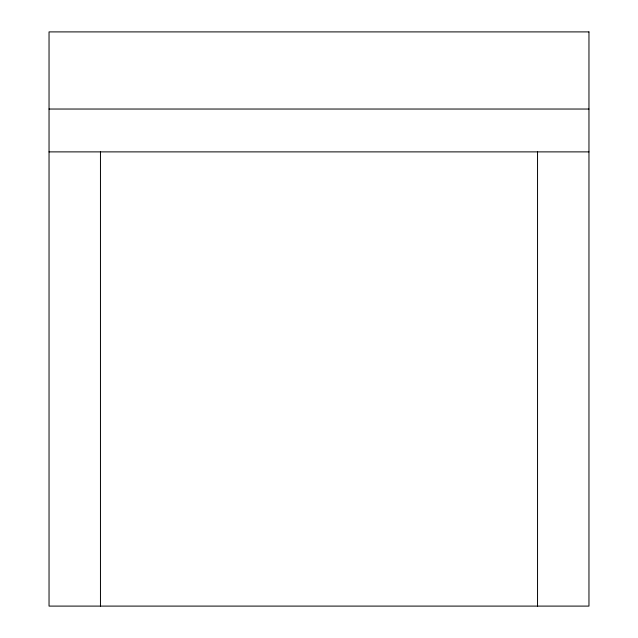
<?xml version="1.0" encoding="UTF-8"?>
<svg xmlns="http://www.w3.org/2000/svg" width="638" height="638" viewBox="0 0 638 638"><rect width="100%" height="100%" fill="white"/><g stroke="black" fill="none" stroke-linecap="round" stroke-linejoin="round"><path stroke-width="0.96" d="M49.038 109.034L588.962 109.034M49.038 151.884L588.962 151.884M537.539 151.884L537.539 606.1M100.461 151.884L100.461 606.1M588.962 31.9L49.038 31.9L49.038 606.1L588.962 606.1L588.962 31.9"/></g></svg>
